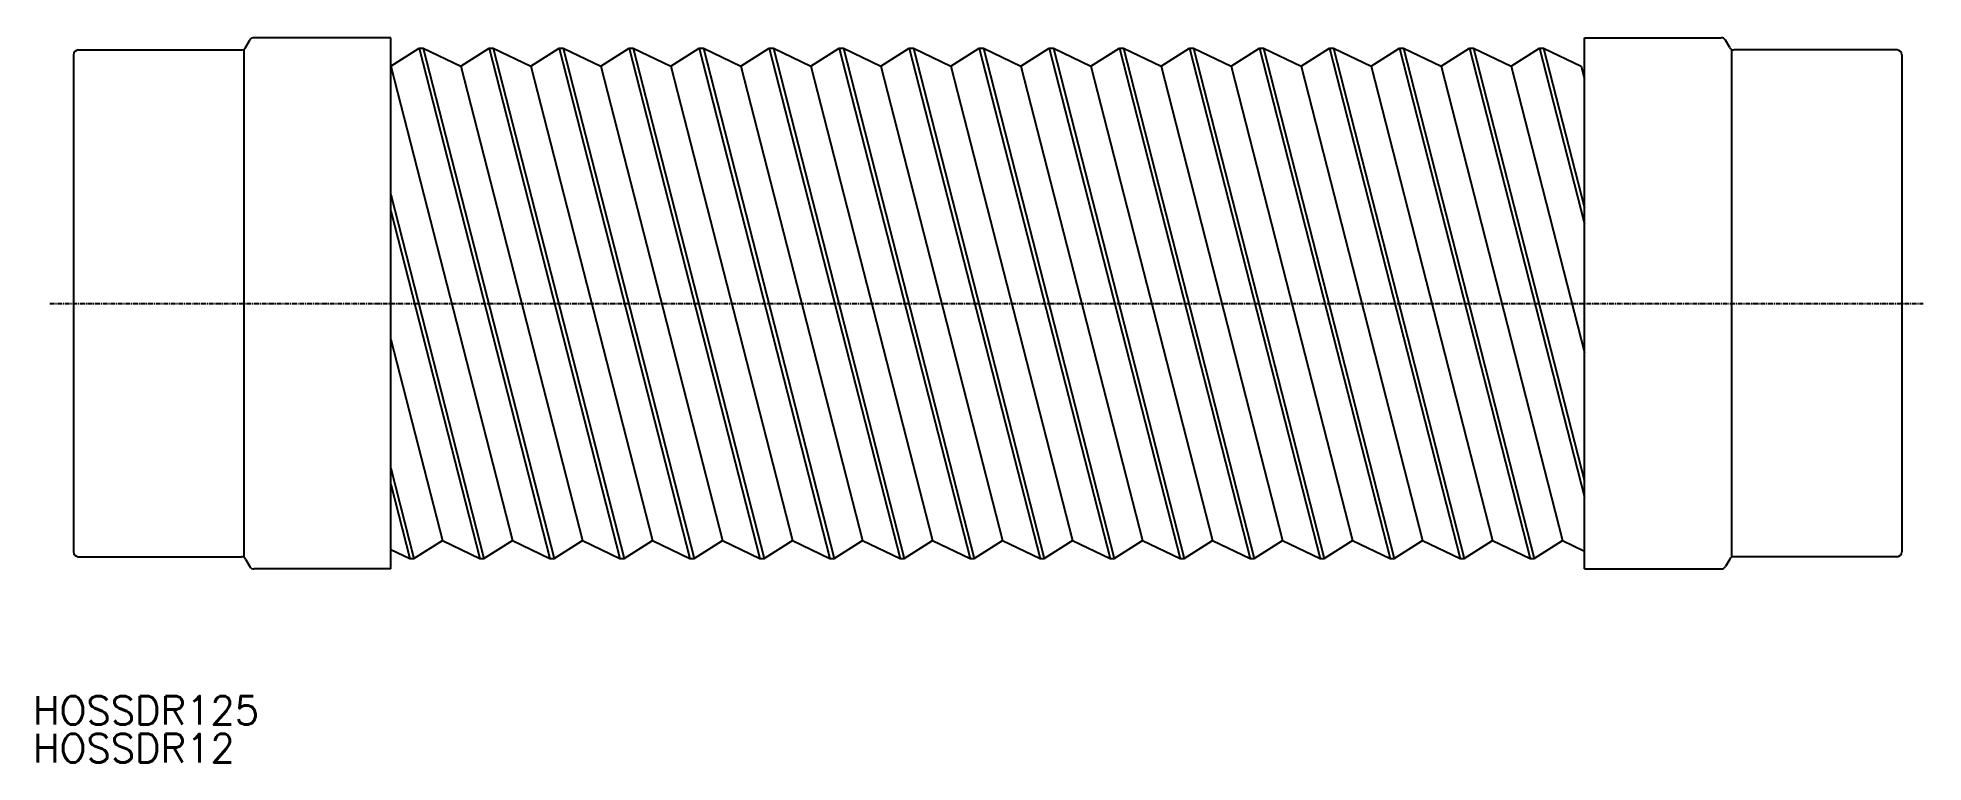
# Model space of a CAD drawing. Extents: x 46 to 544, y 103 to 295.
import ezdxf
from ezdxf.enums import TextEntityAlignment as Align

# ---------------------------------------------------------------- set-up
doc = ezdxf.new("R2010")
doc.units = 0
doc.linetypes.add('CENTER', pattern=[2, 1.25, -0.25, 0.25, -0.25])
doc.layers.get('0').update_dxf_attribs({"linetype": 'CONTINUOUS'})
doc.layers.add('CENTER', color=1, linetype='CENTER')
doc.styles.get("Standard").update_dxf_attribs({"font": 'txt.shx', "bigfont": 'extfont.shx'})

msp = doc.modelspace()

# ---------------------------------------------------------------- linework, layer by layer
for p, q in [((139.31, 294.52), (103.16, 294.52)), ((139.31, 154.02), (139.31, 294.52)), ((454.69, 294.52), (490.84, 294.52)), ((454.69, 154.02), (454.69, 294.52)), ((55.46, 290.02), (55.46, 158.52)), ((56.71, 291.27), (99.84, 291.27)), ((100.46, 291.44), (100.46, 157.11)), ((100.92, 291.9), (102.08, 293.9)), ((139.31, 287.03), (146.8, 291.77)), ((146.8, 291.77), (181.35, 156.77)), ((146.8, 291.77), (147.89, 291.77)), ((147.89, 291.77), (157.81, 287.03)), ((147.89, 291.77), (182.43, 156.77)), ((157.81, 287.03), (165.3, 291.77)), ((165.3, 291.77), (166.39, 291.77)), ((165.3, 291.77), (199.85, 156.77)), ((166.39, 291.77), (176.31, 287.03)), ((166.39, 291.77), (200.93, 156.77)), ((176.31, 287.03), (183.8, 291.77)), ((183.8, 291.77), (218.35, 156.77)), ((183.8, 291.77), (184.89, 291.77)), ((184.89, 291.77), (194.81, 287.03)), ((184.89, 291.77), (219.43, 156.77)), ((194.81, 287.03), (202.3, 291.77)), ((202.3, 291.77), (236.85, 156.77)), ((202.3, 291.77), (203.39, 291.77)), ((203.39, 291.77), (213.31, 287.03)), ((203.39, 291.77), (237.93, 156.77)), ((213.31, 287.03), (220.8, 291.77)), ((220.8, 291.77), (255.35, 156.77)), ((220.8, 291.77), (221.89, 291.77)), ((221.89, 291.77), (231.81, 287.03)), ((221.89, 291.77), (256.43, 156.77)), ((231.81, 287.03), (239.3, 291.77)), ((239.3, 291.77), (273.85, 156.77)), ((239.3, 291.77), (240.39, 291.77)), ((240.39, 291.77), (250.31, 287.03)), ((240.39, 291.77), (274.93, 156.77)), ((250.31, 287.03), (257.8, 291.77)), ((257.8, 291.77), (292.35, 156.77)), ((257.8, 291.77), (258.89, 291.77)), ((258.89, 291.77), (268.81, 287.03)), ((258.89, 291.77), (293.43, 156.77)), ((268.81, 287.03), (276.3, 291.77)), ((276.3, 291.77), (310.85, 156.77)), ((276.3, 291.77), (277.39, 291.77)), ((277.39, 291.77), (287.31, 287.03)), ((277.39, 291.77), (311.93, 156.77)), ((287.31, 287.03), (294.8, 291.77)), ((294.8, 291.77), (329.35, 156.77)), ((294.8, 291.77), (295.89, 291.77)), ((295.89, 291.77), (305.81, 287.03)), ((295.89, 291.77), (330.43, 156.77)), ((305.81, 287.03), (313.3, 291.77)), ((313.3, 291.77), (347.85, 156.77)), ((313.3, 291.77), (314.39, 291.77)), ((314.39, 291.77), (324.31, 287.03)), ((314.39, 291.77), (348.93, 156.77)), ((324.31, 287.03), (331.8, 291.77)), ((331.8, 291.77), (366.35, 156.77)), ((331.8, 291.77), (332.89, 291.77)), ((332.89, 291.77), (342.81, 287.03)), ((332.89, 291.77), (367.43, 156.77)), ((342.81, 287.03), (350.3, 291.77)), ((350.3, 291.77), (351.39, 291.77)), ((350.3, 291.77), (384.85, 156.77)), ((351.39, 291.77), (385.93, 156.77)), ((351.39, 291.77), (361.31, 287.03)), ((361.31, 287.03), (368.8, 291.77)), ((368.8, 291.77), (403.35, 156.77)), ((368.8, 291.77), (369.89, 291.77)), ((369.89, 291.77), (379.81, 287.03)), ((369.89, 291.77), (404.43, 156.77)), ((379.81, 287.03), (387.3, 291.77)), ((387.3, 291.77), (388.39, 291.77)), ((387.3, 291.77), (421.85, 156.77)), ((388.39, 291.77), (422.93, 156.77)), ((388.39, 291.77), (398.31, 287.03)), ((398.31, 287.03), (405.8, 291.77)), ((405.8, 291.77), (440.35, 156.77)), ((405.8, 291.77), (406.89, 291.77)), ((406.89, 291.77), (441.43, 156.77)), ((406.89, 291.77), (416.81, 287.03)), ((416.81, 287.03), (424.3, 291.77)), ((424.3, 291.77), (454.69, 173.01)), ((424.3, 291.77), (425.39, 291.77)), ((425.39, 291.77), (454.69, 177.27)), ((425.39, 291.77), (435.31, 287.03)), ((435.31, 287.03), (442.8, 291.77)), ((442.8, 291.77), (454.69, 245.31)), ((442.8, 291.77), (443.89, 291.77)), ((443.89, 291.77), (454.69, 249.56)), ((443.89, 291.77), (453.81, 287.03)), ((493.08, 291.9), (491.92, 293.9)), ((493.54, 291.44), (493.54, 157.11)), ((537.29, 291.27), (494.16, 291.27)), ((538.54, 290.02), (538.54, 158.52)), ((139.31, 287.03), (171.43, 161.52)), ((139.31, 287.03), (171.43, 161.52)), ((157.81, 287.03), (189.93, 161.52)), ((176.31, 287.03), (208.43, 161.52)), ((194.81, 287.03), (226.93, 161.52)), ((213.31, 287.03), (245.43, 161.52)), ((231.81, 287.03), (263.93, 161.52)), ((250.31, 287.03), (282.43, 161.52)), ((268.81, 287.03), (300.93, 161.52)), ((287.31, 287.03), (319.43, 161.52)), ((305.81, 287.03), (337.93, 161.52)), ((324.31, 287.03), (356.43, 161.52)), ((342.81, 287.03), (374.93, 161.52)), ((361.31, 287.03), (393.43, 161.52)), ((379.81, 287.03), (411.93, 161.52)), ((398.31, 287.03), (430.43, 161.52)), ((416.81, 287.03), (448.93, 161.52)), ((435.31, 287.03), (454.69, 211.29)), ((453.81, 287.03), (454.69, 283.58)), ((139.31, 253.01), (163.93, 156.77)), ((139.31, 248.75), (162.85, 156.77)), ((139.31, 214.73), (152.93, 161.52)), ((139.31, 180.71), (145.43, 156.77)), ((139.31, 176.46), (144.35, 156.77)), ((145.43, 156.77), (152.93, 161.52)), ((152.93, 161.52), (162.85, 156.77)), ((163.93, 156.77), (171.43, 161.52)), ((171.43, 161.52), (181.35, 156.77)), ((182.43, 156.77), (189.93, 161.52)), ((189.93, 161.52), (199.85, 156.77)), ((200.93, 156.77), (208.43, 161.52)), ((208.43, 161.52), (218.35, 156.77)), ((219.43, 156.77), (226.93, 161.52)), ((226.93, 161.52), (236.85, 156.77)), ((237.93, 156.77), (245.43, 161.52)), ((245.43, 161.52), (255.35, 156.77)), ((256.43, 156.77), (263.93, 161.52)), ((263.93, 161.52), (273.85, 156.77)), ((274.93, 156.77), (282.43, 161.52)), ((282.43, 161.52), (292.35, 156.77)), ((293.43, 156.77), (300.93, 161.52)), ((300.93, 161.52), (310.85, 156.77)), ((311.93, 156.77), (319.43, 161.52)), ((319.43, 161.52), (329.35, 156.77)), ((330.43, 156.77), (337.93, 161.52)), ((337.93, 161.52), (347.85, 156.77)), ((348.93, 156.77), (356.43, 161.52)), ((356.43, 161.52), (366.35, 156.77)), ((367.43, 156.77), (374.93, 161.52)), ((374.93, 161.52), (384.85, 156.77)), ((385.93, 156.77), (393.43, 161.52)), ((393.43, 161.52), (403.35, 156.77)), ((404.43, 156.77), (411.93, 161.52)), ((411.93, 161.52), (421.85, 156.77)), ((422.93, 156.77), (430.43, 161.52)), ((430.43, 161.52), (440.35, 156.77)), ((441.43, 156.77), (448.93, 161.52)), ((448.93, 161.52), (454.69, 158.76)), ((56.71, 157.27), (99.84, 157.27)), ((100.92, 156.65), (102.08, 154.65)), ((139.31, 159.18), (144.35, 156.77)), ((144.35, 156.77), (145.43, 156.77)), ((162.85, 156.77), (163.93, 156.77)), ((181.35, 156.77), (182.43, 156.77)), ((199.85, 156.77), (200.93, 156.77)), ((218.35, 156.77), (219.43, 156.77)), ((236.85, 156.77), (237.93, 156.77)), ((255.35, 156.77), (256.43, 156.77)), ((273.85, 156.77), (274.93, 156.77)), ((292.35, 156.77), (293.43, 156.77)), ((310.85, 156.77), (311.93, 156.77)), ((329.35, 156.77), (330.43, 156.77)), ((347.85, 156.77), (348.93, 156.77)), ((366.35, 156.77), (367.43, 156.77)), ((384.85, 156.77), (385.93, 156.77)), ((403.35, 156.77), (404.43, 156.77)), ((421.85, 156.77), (422.93, 156.77)), ((440.35, 156.77), (441.43, 156.77)), ((493.08, 156.65), (491.92, 154.65)), ((537.29, 157.27), (494.16, 157.27)), ((139.31, 154.02), (103.16, 154.02)), ((454.69, 154.02), (490.84, 154.02))]:
    msp.add_line(p, q)
for centre, start, end in [((103.16, 293.27), 90, 149.8987), ((490.84, 293.27), 30.1013, 90), ((56.71, 290.02), 90, 180), ((99.84, 292.52), 270, 329.8987), ((494.16, 292.52), 210.1013, 270), ((537.29, 290.02), 0, 90), ((56.71, 158.52), 180, 270), ((99.84, 156.02), 30.1013, 90), ((103.16, 155.27), 210.1013, 270), ((490.84, 155.27), 270, 329.8987), ((494.16, 156.02), 90, 149.8987), ((537.29, 158.52), 270, 0)]:
    msp.add_arc(centre, 1.25, start, end)
at = {"layer": 'CENTER', "color": 1, "linetype": 'CENTER'}
msp.add_line((49.21, 224.27), (544.21, 224.27), dxfattribs=at)

# ---------------------------------------------------------------- texts
at = {"color": 7, "linetype": 'CONTINUOUS'}
for s, p in [('HOSSDR125', (44.73, 116.64)), ('HOSSDR12', (44.73, 106.64))]:
    msp.add_text(s, height=7.5, dxfattribs=at).set_placement(p, align=Align.MIDDLE_LEFT)

doc.saveas('drawing.dxf')
